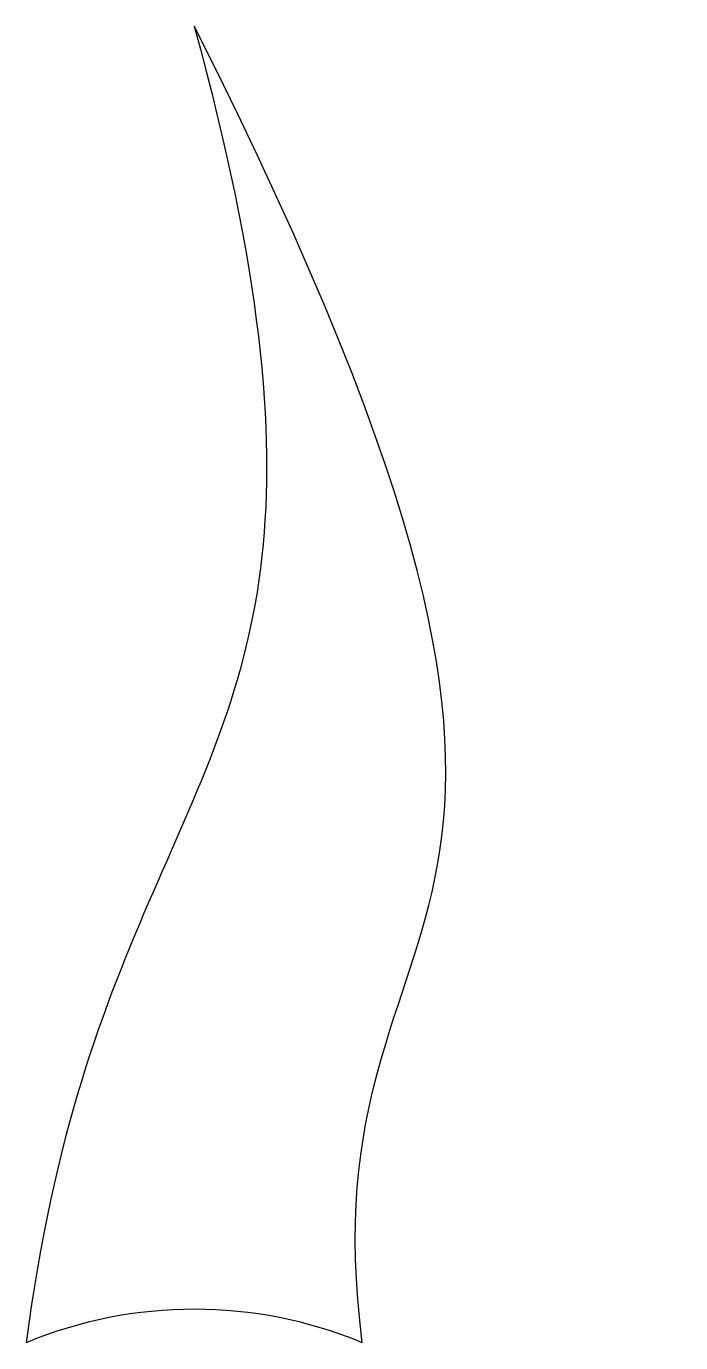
# Model space of a CAD drawing. Extents: x -9.9 to 28.7, y 23.9 to 101.6.
import ezdxf

# ---------------------------------------------------------------- set-up
doc = ezdxf.new("R2010")
doc.units = 0
doc.layers.add('VISIBLE', color=7, linetype='CONTINUOUS')

msp = doc.modelspace()

# ---------------------------------------------------------------- linework, layer by layer
at = {"layer": 'VISIBLE'}
msp.add_arc((0, 0), 25.9, 67.5, 112.5, dxfattribs=at)
for points in [[(0, 101.6), (3.951, 87.16), (4.803, 77.72), (3.989, 70.342)], [(9.912, 23.928), (6.281, 52.381), (28.703, 44.791), (0, 101.6)], [(3.989, 70.342), (2.279, 54.844), (-6.782, 48.45), (-9.912, 23.928)]]:
    msp.add_open_spline(points, degree=3, dxfattribs=at)

doc.saveas('drawing.dxf')
